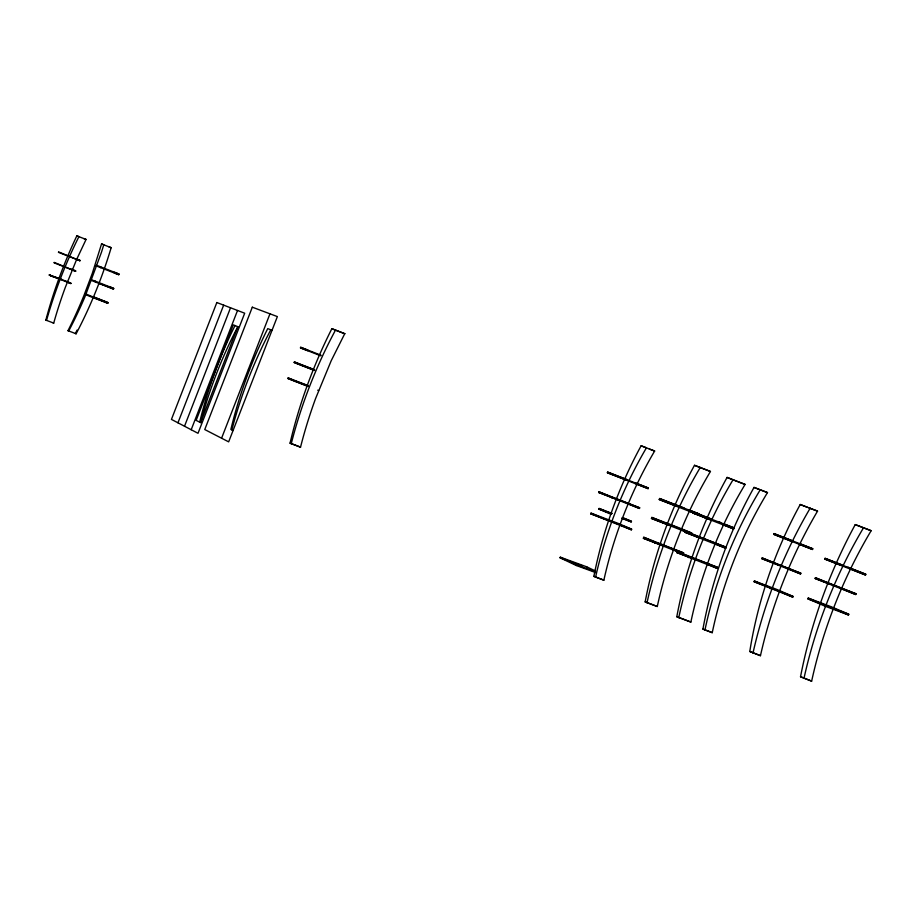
<?xml version="1.0" encoding="UTF-8"?>
<svg xmlns="http://www.w3.org/2000/svg" width="917" height="917" viewBox="0 0 917 917"><rect width="100%" height="100%" fill="white"/><g stroke="black" fill="none" stroke-linecap="round" stroke-linejoin="round"><path stroke-width="1.38" d="M101.546 243.956L92.273 273.449L83.94 295.526A157.747 50.779 -69.1 0 1 67.984 330.67L68.695 331.014A160.956 51.833 -69 0 0 85.121 296.374L101.5 252.164L103.781 244.77L101.546 243.956L111.163 247.682A160.727 52.2 -69 0 1 76.111 333.788L67.984 330.67M66.849 281.359L70.815 283.536L49.266 275.089L61.875 279.444M54.034 262.801L75.595 271.237L54.195 262.388M58.413 252.313L79.985 260.737L58.573 251.9M53.335 276.831L49.438 274.676M96.342 265.196L96.09 265.85L100.732 267.684L118.74 274.699L119.004 274.045L114.465 272.257L114.212 272.911L118.74 274.699M85.556 293.795L85.304 294.449L89.706 296.351L107.748 303.252L108 302.599L93.259 296.741M96.274 265.93L96.526 265.277L119.004 274.045M91.368 279.295L90.989 280.27L113.456 289.061L113.708 288.408L109.203 286.551L108.951 287.204L113.456 289.061M89.706 296.351L89.958 295.687L85.373 293.715M100.732 267.684L100.985 267.03M95.425 282.104L95.677 281.45L91.058 279.547M107.748 303.252L103.277 301.326L103.529 300.673M177.955 422.806L223.656 305.143M184.512 426.233L230.522 307.78M191.195 429.729L237.537 310.473M200.571 422.622L237.858 326.693L233.25 324.859L196.146 420.364L200.571 422.622A197.166 83.436 -69.4 0 1 237.858 326.693M221.582 438.211L269.965 313.82M308.215 386.561L287.949 378.503L288.167 377.942L307.906 385.472M314.497 370.514L294.197 362.513L294.414 361.951L314.141 369.551M300.684 347.291L307.814 350.111L307.596 350.684L300.467 347.864L300.684 347.291L321.019 355.246M294.987 381.529L295.217 380.956L288.167 377.942M301.28 365.436L301.51 364.863L294.414 361.951M596.245 572.781L576.266 565.502L560.092 557.811L560.333 557.192L586.754 566.844L595.58 571.016M598.744 492.475L598.996 491.821L639.665 507.789L639.413 508.442L598.744 492.475L618.345 499.971M590.743 513.795L591.007 513.142L618.494 523.515L631.641 529.178L631.389 529.831L590.743 513.795L631.641 529.178M648.101 488.646L634.793 483.351L635.045 482.709L648.353 488.004L648.101 488.646L607.375 472.736L607.627 472.083L627.205 479.671M576.266 565.502L576.518 564.872L560.333 557.192M611.364 514.414L598.893 509.084L599.133 508.465L612.281 513.451M611.788 497.885L612.04 497.232L598.996 491.821M603.718 519.4L603.971 518.747L591.007 513.142M620.511 477.963L620.763 477.31L648.353 488.004M586.513 567.451L586.754 566.844M621.944 518.414L631.205 521.922L631.446 521.303L622.632 517.543M643.367 538.29L643.768 537.27L683.578 552.882L683.176 553.902L643.367 538.29L660.16 544.595M680.219 528.249L691.682 533.018L691.28 534.038L651.448 518.449L651.849 517.429L678.924 527.756M689.229 509.978L699.488 514.093L699.086 515.113L659.22 499.536L659.621 498.527L678.935 505.989M654.612 543.162L655.013 542.142L643.768 537.27M662.762 523.171L663.163 522.151L651.849 517.429M670.602 504.121L671.003 503.101L659.621 498.527M676.746 552.527L677.159 551.495L717.793 567.44L717.392 568.471L676.746 552.527L692.427 558.419M684.999 532.307L685.4 531.275L726.069 547.197L725.656 548.228L684.999 532.307L700.657 538.279M724.419 524.043L734.036 527.894L733.623 528.937L692.931 513.039L693.344 512.007L711.581 519.045M688.484 557.616L688.896 556.573L677.159 551.495M696.805 537.236L697.207 536.204L685.4 531.275M704.806 517.818L705.219 516.775L734.036 527.894M761.878 558.659L762.165 557.937L800.828 573.205L800.541 573.939L761.878 558.659L777.559 564.643M754.106 581.722L754.393 581L776.642 589.367L793.033 596.405L792.746 597.127L754.106 581.722L769.81 587.625M799.991 543.712L812.771 548.744L812.473 549.478L773.696 534.313L773.982 533.591L792.242 540.675M778.189 565.411L778.476 564.677L762.165 557.937M770.337 588.725L770.624 587.992L754.393 581M790.156 540.812L790.443 540.079L812.771 548.744M815.144 578.501L815.442 577.756L856.008 593.769L855.71 594.525L815.144 578.501L830.366 584.312M807.934 598.847L808.232 598.09L831.123 606.71L848.775 614.23L848.477 614.986L825.438 606.32L807.934 598.847L821.919 604.108M847.938 567.164L865.797 574.26L865.499 575.016L824.819 559.083L825.117 558.327L841.6 564.712M832.716 585.757L833.014 584.989L815.442 577.756M825.438 606.32L825.736 605.552L808.232 598.09M842.528 566.133L842.826 565.365L865.797 574.26M76.833 235.864L86.072 239.44L76.581 259.58L65.256 287.537A170.241 60.27 -69.1 0 0 53.713 323.116L45.85 320.102A173.783 60.992 -69 0 1 76.833 235.864L78.931 236.632A170.493 59.869 -69.1 0 0 46.526 320.423L45.85 320.102M344.746 333.696L331.186 360.771L315.563 398.586A236.391 110.728 -69.1 0 0 300.535 447.164L290.059 443.163A241.423 112.126 -69 0 1 331.862 328.71L344.746 333.696L331.862 328.71M800.53 676.746L811.648 681.136A365.814 262.308 -69.6 0 1 871.15 530.702L855.24 524.604A382.87 273.977 -69 0 0 800.53 676.746L811.648 681.136M749.785 651.483L760.457 655.689A349.549 241.24 -69.4 0 1 817.551 511.113L800.232 504.499A310.485 209.374 -68.8 0 0 749.785 651.483L760.457 655.689M676.803 616.74L690.868 622.047A292.81 189.131 -69.3 0 1 745.108 484.405L727.089 477.425A299.286 191.733 -69 0 0 676.803 616.74L690.868 622.047M702.926 629.085L712.245 632.673A298.644 196.089 -69.3 0 1 767.483 492.589L754.026 487.42A304.891 199.172 -69 0 0 702.926 629.085L712.245 632.673M593.872 576.357L603.867 580.174A272.796 164.728 -69.2 0 1 654.646 451.026L641.121 445.8A278.562 167.181 -69 0 0 593.872 576.357L603.867 580.174M645.155 601.896L657.283 606.504A286.608 180.569 -69.3 0 1 710.446 471.476L694.501 465.309A292.81 183.159 -69 0 0 645.155 601.896L657.283 606.504M560.092 557.811L582.547 566.007M576.518 564.872L595.156 571.669M108.917 246.856L111.163 247.682M83.974 238.672L86.072 239.44M290.059 443.163L300.535 447.164M871.15 530.702L855.24 524.604M641.121 445.8L646.451 447.783A273.335 164.143 -69.2 0 0 595.591 577.171M710.446 471.476L694.501 465.309M767.483 492.589L754.026 487.42M808.817 507.88L817.551 511.113M649.293 449.043L654.646 451.026M739.045 482.17L745.108 484.405M825.736 605.552L848.775 614.23M655.013 542.142L683.578 552.882M688.896 556.573L717.793 567.44M770.624 587.992L793.033 596.405M622.184 517.796L631.446 521.303M598.893 509.084L610.722 513.566M89.958 295.687L108 302.599M93.007 297.395L103.277 301.326M612.04 497.232L639.665 507.789M833.014 584.989L856.008 593.769M778.476 564.677L800.828 573.205M295.217 380.956L308.433 386M287.949 378.503L307.688 386.034M663.163 522.151L691.682 533.018M651.448 518.449L669.502 525.326M697.207 536.204L726.069 547.197M53.495 276.407L70.976 283.112M49.266 275.089L59.227 278.906M681.514 506.975L684.093 507.972M671.003 503.101L699.488 514.093M93.809 280.613L113.708 288.408M718.103 521.567L720.705 522.564M98.692 283.238L108.951 287.204M659.22 499.536L677.25 506.493M692.931 513.039L709.873 519.572M301.51 364.863L314.714 369.952M294.197 362.513L313.912 370.113M773.696 534.313L791.967 541.397M607.375 472.736L626.953 480.313M824.819 559.083L841.302 565.457M272.04 330.303L267.741 328.618A210.325 91.815 -69.2 0 0 230.878 429.408L233.067 430.509M300.467 347.864L320.79 355.807M773.982 533.591L790.443 540.079M799.704 544.434L812.473 549.478M77.017 259.075L80.146 260.313M75.802 259.075L79.985 260.737M800.232 504.499L807.568 507.41M727.089 477.425L737.715 481.643M825.117 558.327L842.826 565.365M607.627 472.083L620.763 477.31M850.197 568.93L865.499 575.016M693.344 512.007L705.219 516.775M722.802 524.581L733.623 528.937M688.839 510.987L699.086 515.113M71.595 269.117L75.756 270.813M72.477 269.953L75.595 271.237M840.511 588.267L855.71 594.525M787.886 568.7L800.541 573.939M627.515 503.513L639.413 508.442M681.09 529.785L684.919 531.379M714.905 543.747L725.656 548.228M622.391 518.162L631.205 521.922M599.133 508.465L611.605 513.784M833.347 608.533L848.477 614.986M66.689 281.771L70.815 283.536M317.718 390.195L318.589 390.573M780.138 591.706L792.746 597.127M619.56 524.719L631.389 529.831M673.044 549.512L676.849 551.163M706.686 563.84L717.392 568.471M248.45 369.15L249.584 369.643M76.111 333.788L75.389 333.444A157.529 51.134 -69.1 0 0 77.085 330.074M53.037 322.784L53.713 323.116M647.012 602.79A287.33 179.835 -69.3 0 1 700.29 467.452M704.944 630.036A299.183 195.562 -69.3 0 1 760.262 489.724M752.995 653.019A350.214 240.644 -69.4 0 1 810.181 508.178M803.98 678.397A366.548 261.7 -69.6 0 1 863.573 527.688M231.852 429.901A206.371 90.118 -69.3 0 1 270.79 329.811M199.665 422.164A200.949 85.006 -69.3 0 1 235.027 325.569M678.74 617.668A293.681 188.26 -69.3 0 1 733.119 479.648M291.239 443.736A236.884 110.074 -69.1 0 1 335.53 330.063M216.836 302.53L171.445 419.401L198.015 433.294L244.69 313.213L216.836 302.53M252.313 307.195L204.755 429.546L228.654 441.856L277.37 316.594L252.313 307.195"/></g></svg>
